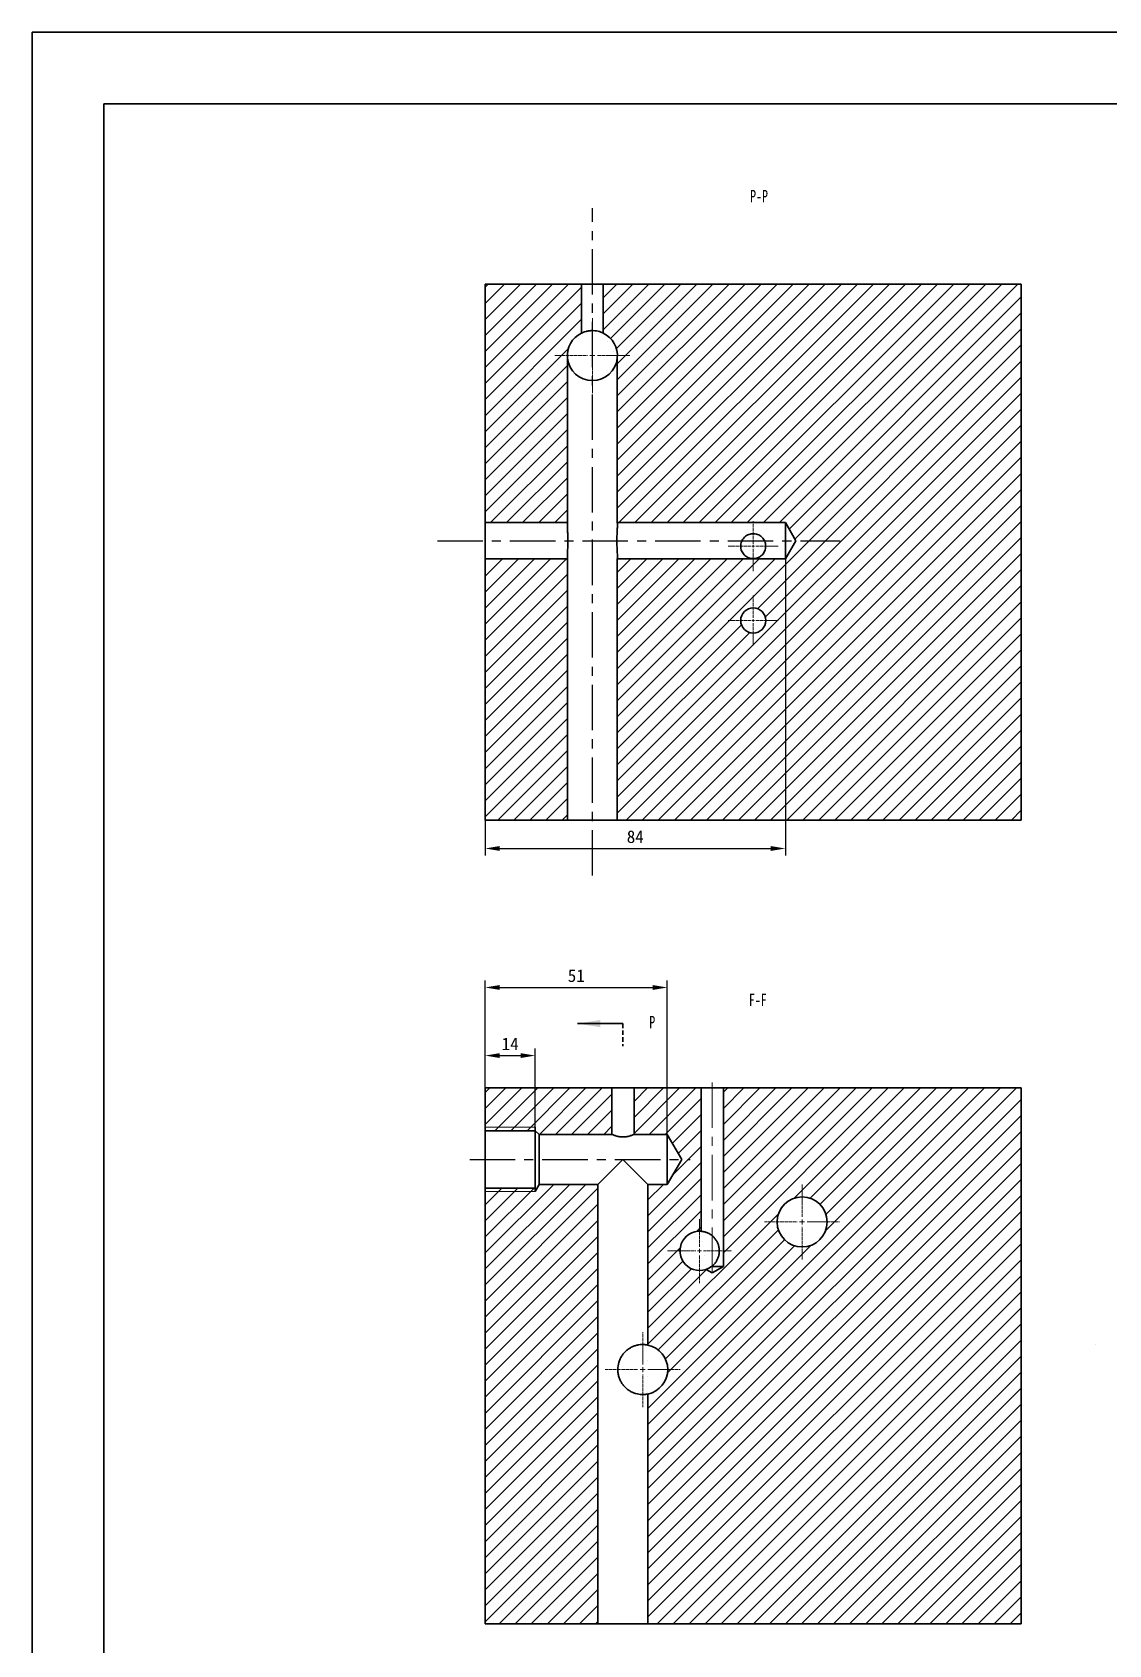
# Model space of a CAD drawing. Header units: millimetres. Extents: x 0 to 1189, y 0 to 841.
# Drawn here: x 0 to 301.2, y 389.7 to 841 of the extents above; entities that cross this region are included whole.
import ezdxf

# ---------------------------------------------------------------- set-up
doc = ezdxf.new("R2010")
doc.units = ezdxf.units.MM
doc.header["$PDSIZE"] = -1
for name, pattern in [('CENTER2', [1.125, 0.75, -0.125, 0.125, -0.125]), ('CENTERX2', [20.32, 12.7, -2.54, 2.54, -2.54]), ('HIDDEN', [1.905, 1.27, -0.635])]:
    doc.linetypes.add(name, pattern=pattern)
doc.layers.get('0').update_dxf_attribs({"lineweight": 35})
doc.layers.get('Defpoints').update_dxf_attribs({"lineweight": 35})
for name, color, linetype, lineweight in [('10', 7, 'Continuous', 35), ('5', 7, 'Continuous', 35), ('中心线层', 1, 'CENTERX2', 25), ('标注层', 4, 'Continuous', 18), ('细线层', 4, 'Continuous', 35)]:
    doc.layers.add(name, color=color, linetype=linetype, lineweight=lineweight)
doc.styles.add('SLDTEXTSTYLE5', font='TXT', dxfattribs={"width": 0.7})
doc.dimstyles.new('ISO-25', dxfattribs={"dimtxt": 2.5, "dimasz": 2.5, "dimexe": 1.25, "dimexo": 0.625, "dimtad": 1, "dimtxsty": 'Standard', "dimcen": 2.5, "dimadec": 0, "dimazin": 0, "dimtfac": 1, "dimtmove": 0, "dimatfit": 3, "dimfxl": 1, "dimarcsym": 0})
pattern_1 = [(45, (314.1934, 238.6644), (-2.245064, 2.245064), [])]

# ---------------------------------------------------------------- blocks, each defined once
blk = doc.blocks.new('*D96')
at = {"layer": 'Defpoints', "color": 0, "lineweight": 35, "transparency": 16777216}
for p in [(177.69, 573.68), (126.73, 534.6), (177.69, 532.57)]:
    blk.add_point(p, dxfattribs=at)
at = {"layer": '标注层', "color": 0, "lineweight": -2, "transparency": 16777216}
for p, q in [((126.73, 534.6), (126.73, 575.68)), ((130.81, 573.68), (173.61, 573.68)), ((177.69, 532.57), (177.69, 575.68))]:
    blk.add_line(p, q, dxfattribs=at)
at = {"layer": '标注层', "color": 0, "lineweight": 35, "transparency": 16777216}
for points in [[(130.81, 574.36), (130.81, 573), (126.73, 573.68)], [(173.61, 574.36), (173.61, 573), (177.69, 573.68)]]:
    blk.add_solid(points, dxfattribs=at)
at = {"layer": '标注层', "color": 0, "transparency": 16777216, "insert": (152.21, 576.95), "char_height": 3.5, "attachment_point": 5}
blk.add_mtext('51', dxfattribs=at)
blk = doc.blocks.new('*D118')
at = {"layer": 'Defpoints', "color": 0, "lineweight": 35, "transparency": 16777216}
for p in [(126.73, 693.61), (210.73, 693.61), (210.73, 612.58)]:
    blk.add_point(p, dxfattribs=at)
at = {"layer": '标注层', "color": 0, "lineweight": -2, "transparency": 16777216}
for p, q in [((126.73, 693.61), (126.73, 610.58)), ((210.73, 693.61), (210.73, 610.58)), ((130.81, 612.58), (206.65, 612.58))]:
    blk.add_line(p, q, dxfattribs=at)
at = {"layer": '标注层', "color": 0, "lineweight": 35, "transparency": 16777216}
for points in [[(130.81, 613.26), (130.81, 611.9), (126.73, 612.58)], [(206.65, 613.26), (206.65, 611.9), (210.73, 612.58)]]:
    blk.add_solid(points, dxfattribs=at)
at = {"layer": '标注层', "color": 0, "transparency": 16777216, "insert": (168.73, 615.85), "char_height": 3.5, "attachment_point": 5}
blk.add_mtext('84', dxfattribs=at)
blk = doc.blocks.new('*D147')
at = {"layer": 'Defpoints', "color": 0, "lineweight": 18, "transparency": 16777216}
for p in [(140.73, 554.62), (126.73, 525.57), (140.73, 525.57)]:
    blk.add_point(p, dxfattribs=at)
at = {"layer": '细线层', "color": 0, "lineweight": -2, "transparency": 16777216}
for p, q in [((126.73, 525.57), (126.73, 556.62)), ((140.73, 525.57), (140.73, 556.62)), ((130.81, 554.62), (136.65, 554.62))]:
    blk.add_line(p, q, dxfattribs=at)
at = {"layer": '细线层', "color": 0, "lineweight": 18, "transparency": 16777216}
for points in [[(130.81, 555.3), (130.81, 553.94), (126.73, 554.62)], [(136.65, 555.3), (136.65, 553.94), (140.73, 554.62)]]:
    blk.add_solid(points, dxfattribs=at)
at = {"layer": '细线层', "color": 0, "lineweight": 18, "transparency": 16777216, "insert": (133.73, 557.9), "char_height": 3.5, "attachment_point": 5}
blk.add_mtext('14', dxfattribs=at)
blk = doc.blocks.new('*U196')
at = {"layer": '中心线层', "color": 0, "linetype": 'CENTER2', "lineweight": 18, "transparency": 16777216}
for p, q in [((0, 0.7), (0, 7)), ((-7, 0), (-0.7, 0)), ((0.7, 0), (7, 0)), ((0, -7), (0, -0.7))]:
    blk.add_line(p, q, dxfattribs=at)
at = {"layer": '中心线层', "color": 0, "linetype": 'Continuous', "lineweight": 18, "transparency": 16777216}
for p, q in [((-0.35, 0), (0.35, 0)), ((0, -0.35), (0, 0.35))]:
    blk.add_line(p, q, dxfattribs=at)
blk = doc.blocks.new('*U199')
at = {"layer": '中心线层', "color": 0, "linetype": 'CENTER2', "lineweight": 18, "transparency": 16777216}
for p, q in [((0, 1.4), (0, 10.5)), ((-10.5, 0), (-1.4, 0)), ((0, -10.5), (0, -1.4)), ((1.4, 0), (10.5, 0))]:
    blk.add_line(p, q, dxfattribs=at)
at = {"layer": '中心线层', "color": 0, "linetype": 'Continuous', "lineweight": 18, "transparency": 16777216}
for p, q in [((0, -0.7), (0, 0.7)), ((-0.7, 0), (0.7, 0))]:
    blk.add_line(p, q, dxfattribs=at)
blk = doc.blocks.new('*U200')
at = {"layer": '中心线层', "color": 0, "linetype": 'CENTER2', "lineweight": 18, "transparency": 16777216}
for p, q in [((0, 1.1), (0, 9)), ((-9, 0), (-1.1, 0)), ((1.1, 0), (9, 0)), ((0, -9), (0, -1.1))]:
    blk.add_line(p, q, dxfattribs=at)
at = {"layer": '中心线层', "color": 0, "linetype": 'Continuous', "lineweight": 18, "transparency": 16777216}
for p, q in [((-0.55, 0), (0.55, 0)), ((0, -0.55), (0, 0.55))]:
    blk.add_line(p, q, dxfattribs=at)
blk = doc.blocks.new('*U201')
at = {"layer": '中心线层', "color": 0, "linetype": 'CENTER2', "lineweight": 18, "transparency": 16777216}
for p, q in [((0, 1.4), (0, 10.5)), ((-10.5, 0), (-1.4, 0)), ((1.4, 0), (10.5, 0)), ((0, -10.5), (0, -1.4))]:
    blk.add_line(p, q, dxfattribs=at)
at = {"layer": '中心线层', "color": 0, "linetype": 'Continuous', "lineweight": 18, "transparency": 16777216}
for p, q in [((-0.7, 0), (0.7, 0)), ((0, -0.7), (0, 0.7))]:
    blk.add_line(p, q, dxfattribs=at)
blk = doc.blocks.new('*U236')
at = {"layer": '中心线层', "color": 0, "linetype": 'CENTER2', "lineweight": 18, "transparency": 16777216}
for p, q in [((0, 0.7), (0, 7)), ((-7, 0), (-0.7, 0)), ((0.7, 0), (7, 0)), ((0, -7), (0, -0.7))]:
    blk.add_line(p, q, dxfattribs=at)
at = {"layer": '中心线层', "color": 0, "linetype": 'Continuous', "lineweight": 18, "transparency": 16777216}
for p, q in [((-0.35, 0), (0.35, 0)), ((0, -0.35), (0, 0.35))]:
    blk.add_line(p, q, dxfattribs=at)
blk = doc.blocks.new('*U237')
at = {"layer": '中心线层', "color": 0, "linetype": 'CENTER2', "lineweight": 18, "transparency": 16777216}
for p, q in [((0, 1.4), (0, 10.5)), ((-10.5, 0), (-1.4, 0)), ((1.4, 0), (10.5, 0)), ((0, -10.5), (0, -1.4))]:
    blk.add_line(p, q, dxfattribs=at)
at = {"layer": '中心线层', "color": 0, "linetype": 'Continuous', "lineweight": 18, "transparency": 16777216}
for p, q in [((-0.7, 0), (0.7, 0)), ((0, -0.7), (0, 0.7))]:
    blk.add_line(p, q, dxfattribs=at)

msp = doc.modelspace()

# ---------------------------------------------------------------- hatches: boundary and pattern name
at = {"lineweight": 18}
h = msp.add_hatch(dxfattribs=at)
h.set_pattern_fill('ANSI31', color=256)
h.paths.add_polyline_path([(162.182, 545.575), (126.728, 545.575), (126.728, 534.6), (126.753, 534.575), (140.728, 534.575), (140.728, 533.575), (141.882, 532.575), (162.182, 532.575)])
h.paths.add_polyline_path([(140.728, 534.575), (126.753, 534.575), (126.753, 533.575), (140.728, 533.575)], flags=17)
h.paths.add_polyline_path([(140.728, 517.568), (126.753, 517.568), (126.753, 516.575), (140.728, 516.575)], flags=17)
h.paths.add_polyline_path([(158.282, 518.575), (141.882, 518.575), (140.728, 516.575), (126.753, 516.575), (126.728, 516.55), (126.728, 395.575), (158.282, 395.575)])
at = {"layer": '10', "linetype": 'Continuous', "lineweight": 18}
h = msp.add_hatch(dxfattribs=at)
h.set_pattern_fill('ANSI31', color=256, style=0)
h.set_pattern_definition(pattern_1)
edge = h.paths.add_edge_path(flags=0)
edge.add_line((153.715, 770.5), (126.728, 770.5))
edge.add_line((126.728, 770.5), (126.728, 703.769))
edge.add_line((126.728, 703.769), (149.766, 703.769))
edge.add_line((149.766, 703.769), (149.766, 749.77))
edge.add_arc((156.728, 750.5), 7, 115.4931, 185.9862, ccw=False)
edge.add_line((153.715, 756.818), (153.715, 770.5))
h = msp.add_hatch(dxfattribs=at)
h.set_pattern_fill('ANSI31', color=256, style=0)
h.set_pattern_definition(pattern_1)
edge = h.paths.add_edge_path(flags=16)
edge.add_arc((201.728, 676.381), 3.5, 0, 360)
edge = h.paths.add_edge_path()
edge.add_line((163.69, 620.5), (167.728, 620.5))
edge.add_line((167.728, 620.5), (276.728, 620.5))
edge.add_line((276.728, 620.5), (276.728, 770.5))
edge.add_line((276.728, 770.5), (159.741, 770.5))
edge.add_line((159.741, 770.5), (159.741, 756.818))
edge.add_arc((156.728, 750.5), 7, -5.9862, 64.5069, ccw=False)
edge.add_line((163.69, 749.77), (163.69, 703.769))
edge.add_line((163.69, 703.769), (210.728, 703.769))
edge.add_line((210.728, 703.769), (213.661, 698.689))
edge.add_line((213.661, 698.689), (210.728, 693.609))
edge.add_line((210.728, 693.609), (163.69, 693.609))
edge.add_line((163.69, 693.609), (163.69, 635.254))
edge.add_line((163.69, 635.254), (163.69, 633.5))
edge.add_line((163.69, 633.5), (163.69, 620.5))
h = msp.add_hatch(dxfattribs=at)
h.set_pattern_fill('ANSI31', color=256, style=0)
h.set_pattern_definition(pattern_1)
h.paths.add_polyline_path([(149.766, 631.86), (149.766, 635.254), (149.766, 693.609), (126.728, 693.609), (126.728, 620.5), (149.766, 620.5)])
h = msp.add_hatch(dxfattribs=at)
h.set_pattern_fill('ANSI31', color=256, style=0)
h.set_pattern_definition([(45, (48.9275, 13.7392), (-2.245064, 2.245064), [])])
edge = h.paths.add_edge_path(flags=16)
edge.add_arc((215.408, 508.064), 7, 0, 360)
edge = h.paths.add_edge_path()
edge.add_line((172.282, 395.575), (176.282, 395.575))
edge.add_line((176.282, 395.575), (276.728, 395.575))
edge.add_line((276.728, 395.575), (276.728, 545.575))
edge.add_line((276.728, 545.575), (193.382, 545.575))
edge.add_line((193.382, 545.575), (193.382, 495.575))
edge.add_line((193.382, 495.575), (190.282, 495.575))
edge.add_line((190.282, 495.575), (190.282, 493.785))
edge.add_line((190.282, 493.785), (188.561, 494.779))
edge.add_arc((186.728, 499.964), 5.5, 85.26463, 289.46763, ccw=False)
edge.add_line((187.182, 505.445), (187.182, 545.575))
edge.add_line((187.182, 545.575), (168.382, 545.575))
edge.add_line((168.382, 545.575), (168.382, 532.575))
edge.add_line((168.382, 532.575), (177.686, 532.575))
edge.add_line((177.686, 532.575), (181.728, 525.575))
edge.add_line((181.728, 525.575), (177.686, 518.575))
edge.add_line((177.686, 518.575), (172.282, 518.575))
edge.add_line((172.282, 518.575), (172.282, 473.612))
edge.add_arc((170.828, 466.764), 7, -78.01118, 78.01118, ccw=False)
edge.add_line((172.282, 459.917), (172.282, 410.307))
edge.add_line((172.282, 410.307), (172.282, 408.575))
edge.add_line((172.282, 408.575), (172.282, 395.575))

# ---------------------------------------------------------------- linework, layer by layer
at = {"color": 7, "linetype": 'Continuous', "lineweight": 35}
for p, q in [((126.728, 770.5), (126.728, 703.769)), ((153.715, 770.5), (126.728, 770.5)), ((153.715, 756.818), (153.715, 770.5)), ((159.741, 770.5), (153.715, 770.5)), ((159.741, 770.5), (159.741, 756.818)), ((276.728, 770.5), (159.741, 770.5)), ((276.728, 620.5), (276.728, 770.5)), ((149.766, 703.769), (149.766, 749.77)), ((163.69, 749.77), (163.69, 703.769)), ((126.728, 703.769), (126.728, 693.609)), ((126.728, 703.769), (149.766, 703.769)), ((163.69, 703.769), (210.728, 703.769)), ((210.728, 693.609), (210.728, 703.769)), ((149.766, 693.609), (126.728, 693.609)), ((126.728, 693.609), (126.728, 620.5)), ((149.766, 620.5), (149.766, 693.609)), ((163.69, 693.609), (163.69, 620.5)), ((210.728, 693.609), (163.69, 693.609)), ((146.728, 620.5), (126.728, 620.5)), ((276.728, 620.5), (146.728, 620.5)), ((165.282, 563.575), (152.582, 563.575)), ((162.182, 545.575), (126.728, 545.575)), ((126.728, 545.575), (126.728, 534.6)), ((162.182, 532.575), (162.182, 545.575)), ((168.382, 545.575), (162.182, 545.575)), ((168.382, 545.575), (168.382, 532.575)), ((187.182, 545.575), (168.382, 545.575)), ((187.182, 505.445), (187.182, 545.575)), ((193.382, 545.575), (187.182, 545.575)), ((193.382, 545.575), (193.382, 495.575)), ((276.728, 545.575), (193.382, 545.575)), ((276.728, 395.575), (276.728, 545.575)), ((126.728, 534.6), (126.753, 534.575)), ((126.728, 534.6), (126.728, 516.55)), ((126.753, 534.575), (126.753, 516.575)), ((140.728, 534.575), (140.728, 516.575)), ((141.882, 532.575), (162.182, 532.575)), ((168.382, 532.575), (177.686, 532.575)), ((177.686, 532.575), (177.686, 518.575)), ((177.686, 532.575), (181.728, 525.575)), ((158.282, 518.575), (165.282, 525.575)), ((165.282, 525.575), (172.282, 518.575)), ((181.728, 525.575), (177.686, 518.575)), ((126.753, 516.575), (126.728, 516.55)), ((126.728, 516.55), (126.728, 395.575)), ((158.282, 518.575), (141.882, 518.575)), ((158.282, 395.575), (158.282, 518.575)), ((172.282, 518.575), (172.282, 473.612)), ((177.686, 518.575), (172.282, 518.575)), ((181.247, 500.426), (181.247, 499.502)), ((190.042, 495.575), (193.382, 495.575)), ((172.282, 459.917), (172.282, 395.575)), ((158.282, 395.575), (126.728, 395.575)), ((158.282, 395.575), (172.282, 395.575)), ((276.728, 395.575), (172.282, 395.575))]:
    msp.add_line(p, q, dxfattribs=at)
at = {"lineweight": 35}
for p, q in [((210.728, 703.769), (213.661, 698.689)), ((210.728, 693.609), (213.661, 698.689)), ((140.728, 533.575), (126.753, 533.575)), ((138.728, 533.575), (138.728, 533.575)), ((141.882, 532.575), (140.728, 533.575)), ((141.882, 518.575), (141.882, 532.575)), ((140.728, 517.568), (126.753, 517.568)), ((138.728, 517.575), (138.728, 517.575)), ((140.728, 516.575), (141.882, 518.575)), ((190.282, 493.785), (188.561, 494.779)), ((193.382, 495.575), (190.282, 493.785))]:
    msp.add_line(p, q, dxfattribs=at)
at = {"color": 7, "linetype": 'HIDDEN', "lineweight": 35}
msp.add_line((165.282, 563.575), (165.282, 557.225), dxfattribs=at)
at = {"color": 7, "linetype": 'Continuous', "lineweight": 15}
for p, q in [((126.753, 534.575), (140.728, 534.575)), ((140.728, 516.575), (126.753, 516.575))]:
    msp.add_line(p, q, dxfattribs=at)
at = {"color": 7, "linetype": 'Continuous', "lineweight": 35}
for centre, radius in [((201.728, 676.381), 3.5), ((215.408, 508.064), 7)]:
    msp.add_circle(centre, radius, dxfattribs=at)
for centre, radius, start, end in [((156.728, 750.5), 7, 115.4931, 185.9862), ((156.728, 750.5), 7, 354.0138, 64.5069), ((156.728, 750.5), 7, 185.9862, 354.0138), ((186.728, 499.964), 5.5, 85.26463, 307.0532), ((170.828, 466.764), 7, 281.98882, 78.01118)]:
    msp.add_arc(centre, radius, start, end, dxfattribs=at)
for points, knots in [([(153.716, 756.818), (153.733, 756.827), (153.788, 756.854), (154.203, 757.04), (154.919, 757.282), (155.884, 757.476), (156.929, 757.522), (157.904, 757.421), (158.758, 757.215), (159.42, 756.971), (159.802, 756.789), (159.791, 756.794), (159.788, 756.796)], [0, 0, 0, 0, 0.0457436, 0.1515293, 0.2640886, 0.3821884, 0.493389, 0.597013, 0.7022831, 0.8157989, 0.9338601, 1, 1, 1, 1]), ([(149.766, 693.609), (149.748, 693.772), (149.737, 693.946), (149.727, 694.307), (149.727, 694.494), (149.734, 694.883), (149.742, 695.084), (149.761, 695.499), (149.772, 695.715), (149.808, 696.368), (149.834, 696.818), (149.861, 697.515), (149.868, 697.752), (149.878, 698.225), (149.881, 698.461), (149.88, 699.168), (149.87, 699.64), (149.833, 700.575), (149.807, 701.025), (149.76, 701.891), (149.738, 702.312), (149.723, 703.087), (149.73, 703.444), (149.766, 703.769)], [0, 0, 0, 0, 0.0625, 0.0625, 0.125, 0.125, 0.1875, 0.1875, 0.25, 0.25, 0.375, 0.375, 0.4375, 0.4375, 0.5, 0.5, 0.625, 0.625, 0.75, 0.75, 0.875, 0.875, 1, 1, 1, 1]), ([(163.69, 703.769), (163.708, 703.605), (163.719, 703.431), (163.729, 703.068), (163.729, 702.878), (163.717, 702.293), (163.695, 701.881), (163.647, 701.013), (163.622, 700.554), (163.586, 699.63), (163.575, 699.161), (163.575, 698.207), (163.586, 697.735), (163.613, 697.043), (163.624, 696.814), (163.647, 696.362), (163.66, 696.137), (163.696, 695.485), (163.717, 695.073), (163.729, 694.491), (163.729, 694.302), (163.718, 693.941), (163.707, 693.771), (163.69, 693.609)], [0, 0, 0, 0, 0.0625, 0.0625, 0.125, 0.125, 0.25, 0.25, 0.375, 0.375, 0.5, 0.5, 0.625, 0.625, 0.6875, 0.6875, 0.75, 0.75, 0.875, 0.875, 0.9375, 0.9375, 1, 1, 1, 1]), ([(198.228, 697.181), (198.228, 696.947), (198.251, 696.72), (198.338, 696.28), (198.404, 696.064), (198.57, 695.657), (198.67, 695.465), (198.903, 695.104), (199.036, 694.934), (199.328, 694.625), (199.487, 694.484), (199.834, 694.23), (200.023, 694.117), (200.422, 693.927), (200.635, 693.848), (201.085, 693.733), (201.316, 693.697), (201.794, 693.674), (202.031, 693.687), (202.379, 693.74), (202.495, 693.764), (202.719, 693.823), (202.827, 693.857), (203.144, 693.973), (203.346, 694.07), (203.719, 694.295), (203.891, 694.422), (204.209, 694.704), (204.356, 694.861), (204.619, 695.197), (204.735, 695.377), (204.934, 695.76), (205.018, 695.966), (205.145, 696.393), (205.189, 696.614), (205.233, 697.07), (205.233, 697.305), (205.186, 697.768), (205.139, 697.999), (204.997, 698.455), (204.903, 698.672), (204.673, 699.086), (204.535, 699.284), (204.074, 699.821), (203.692, 700.116), (203.058, 700.427), (202.833, 700.511), (202.375, 700.629), (202.142, 700.665), (201.668, 700.689), (201.427, 700.676), (200.961, 700.604), (200.731, 700.545), (200.285, 700.379), (200.074, 700.275), (199.675, 700.026), (199.485, 699.879), (199.144, 699.554), (198.991, 699.375), (198.719, 698.985), (198.603, 698.775), (198.417, 698.342), (198.346, 698.114), (198.251, 697.649), (198.228, 697.415), (198.228, 697.181)], [0, 0, 0, 0, 0.03125, 0.03125, 0.0625, 0.0625, 0.09375, 0.09375, 0.125, 0.125, 0.15625, 0.15625, 0.1875, 0.1875, 0.21875, 0.21875, 0.25, 0.25, 0.28125, 0.28125, 0.296875, 0.296875, 0.3125, 0.3125, 0.34375, 0.34375, 0.375, 0.375, 0.40625, 0.40625, 0.4375, 0.4375, 0.46875, 0.46875, 0.5, 0.5, 0.53125, 0.53125, 0.5625, 0.5625, 0.59375, 0.59375, 0.625, 0.625, 0.6875, 0.6875, 0.71875, 0.71875, 0.75, 0.75, 0.78125, 0.78125, 0.8125, 0.8125, 0.84375, 0.84375, 0.875, 0.875, 0.90625, 0.90625, 0.9375, 0.9375, 0.96875, 0.96875, 1, 1, 1, 1]), ([(162.182, 532.575), (162.182, 532.575), (162.203, 532.565), (162.283, 532.53), (162.344, 532.504), (162.502, 532.439), (162.597, 532.4), (162.822, 532.315), (162.951, 532.268), (163.234, 532.175), (163.388, 532.128), (163.723, 532.04), (163.902, 531.998), (164.273, 531.929), (164.467, 531.9), (164.873, 531.861), (165.076, 531.851), (165.485, 531.851), (165.693, 531.861), (166.095, 531.9), (166.289, 531.929), (166.852, 532.034), (167.19, 532.129), (167.616, 532.27), (167.743, 532.316), (167.967, 532.4), (168.064, 532.44), (168.22, 532.504), (168.28, 532.53), (168.361, 532.566), (168.382, 532.575), (168.382, 532.575)], [0, 0, 0, 0, 0.0625, 0.0625, 0.125, 0.125, 0.1875, 0.1875, 0.25, 0.25, 0.3125, 0.3125, 0.375, 0.375, 0.4375, 0.4375, 0.5, 0.5, 0.5625, 0.5625, 0.625, 0.625, 0.75, 0.75, 0.8125, 0.8125, 0.875, 0.875, 0.9375, 0.9375, 1, 1, 1, 1]), ([(187.182, 505.445), (187.182, 505.445), (187.23, 505.442), (187.373, 505.426), (187.433, 505.419), (187.572, 505.399), (187.652, 505.387), (187.832, 505.353), (187.933, 505.332), (188.149, 505.279), (188.263, 505.247), (188.505, 505.171), (188.634, 505.125), (188.894, 505.022), (189.027, 504.963), (189.294, 504.831), (189.43, 504.757), (189.696, 504.597), (189.826, 504.511), (190.081, 504.326), (190.207, 504.227), (190.446, 504.02), (190.561, 503.912), (190.888, 503.575), (191.086, 503.333), (191.439, 502.82), (191.59, 502.553), (191.847, 501.998), (191.953, 501.708), (192.117, 501.106), (192.173, 500.8), (192.233, 500.176), (192.236, 499.855), (192.187, 499.229), (192.137, 498.922), (191.985, 498.318), (191.883, 498.024), (191.636, 497.464), (191.49, 497.195), (191.148, 496.677), (190.954, 496.431), (190.529, 495.977), (190.296, 495.767), (190.042, 495.575)], [0, 0, 0, 0, 0.0625, 0.0625, 0.09375, 0.09375, 0.125, 0.125, 0.15625, 0.15625, 0.1875, 0.1875, 0.21875, 0.21875, 0.25, 0.25, 0.28125, 0.28125, 0.3125, 0.3125, 0.34375, 0.34375, 0.375, 0.375, 0.4375, 0.4375, 0.5, 0.5, 0.5625, 0.5625, 0.625, 0.625, 0.6875, 0.6875, 0.75, 0.75, 0.8125, 0.8125, 0.875, 0.875, 0.9375, 0.9375, 1, 1, 1, 1]), ([(172.282, 473.612), (172.282, 473.612), (172.182, 473.635), (171.884, 473.685), (171.76, 473.703), (171.469, 473.736), (171.302, 473.751), (170.922, 473.766), (170.708, 473.767), (170.251, 473.744), (170.006, 473.721), (169.615, 473.66), (169.481, 473.635), (169.204, 473.575), (169.062, 473.539), (168.634, 473.418), (168.344, 473.316), (167.907, 473.128), (167.761, 473.059), (167.469, 472.908), (167.322, 472.826), (166.894, 472.564), (166.619, 472.368), (166.094, 471.932), (165.843, 471.691), (165.383, 471.177), (165.171, 470.901), (164.795, 470.331), (164.629, 470.034), (164.341, 469.418), (164.219, 469.096), (163.924, 468.111), (163.826, 467.438), (163.829, 466.406), (163.855, 466.063), (163.955, 465.391), (164.03, 465.059), (164.229, 464.405), (164.353, 464.082), (164.644, 463.466), (164.811, 463.17), (165.189, 462.603), (165.402, 462.329), (165.86, 461.821), (166.104, 461.587), (166.623, 461.158), (166.898, 460.962), (167.471, 460.612), (167.761, 460.464), (168.341, 460.213), (168.633, 460.11), (169.206, 459.948), (169.481, 459.89), (170.004, 459.808), (170.254, 459.784), (170.713, 459.761), (170.923, 459.762), (171.302, 459.778), (171.472, 459.792), (171.763, 459.825), (171.885, 459.844), (172.082, 459.877), (172.157, 459.892), (172.257, 459.912), (172.282, 459.917), (172.282, 459.917)], [0, 0, 0, 0, 0.0625, 0.0625, 0.09375, 0.09375, 0.125, 0.125, 0.15625, 0.15625, 0.1875, 0.1875, 0.203125, 0.203125, 0.21875, 0.21875, 0.25, 0.25, 0.265625, 0.265625, 0.28125, 0.28125, 0.3125, 0.3125, 0.34375, 0.34375, 0.375, 0.375, 0.40625, 0.40625, 0.4375, 0.4375, 0.5, 0.5, 0.53125, 0.53125, 0.5625, 0.5625, 0.59375, 0.59375, 0.625, 0.625, 0.65625, 0.65625, 0.6875, 0.6875, 0.71875, 0.71875, 0.75, 0.75, 0.78125, 0.78125, 0.8125, 0.8125, 0.84375, 0.84375, 0.875, 0.875, 0.90625, 0.90625, 0.9375, 0.9375, 0.96875, 0.96875, 1, 1, 1, 1])]:
    msp.add_open_spline(points, degree=3, knots=knots, dxfattribs=at)
msp.add_solid([(152.582, 563.575), (158.932, 562.559), (158.932, 564.591)], dxfattribs=at)
at = {"layer": '5', "color": 7, "lineweight": 35}
for p, q in [((1189, 841), (0, 841)), ((0, 841), (0, 0)), ((1169, 821), (20, 821)), ((20, 821), (20, 20))]:
    msp.add_line(p, q, dxfattribs=at)
at = {"layer": '中心线层'}
for p, q in [((156.728, 605.03), (156.728, 791.807)), ((113.35, 698.689), (226.059, 698.689)), ((122.4, 525.575), (184.087, 525.575)), ((297.437, 473.764), (297.437, 473.764))]:
    msp.add_line(p, q, dxfattribs=at)
at = {"layer": '中心线层', "lineweight": 18}
msp.add_line((190.282, 493.785), (190.282, 547.537), dxfattribs=at)

# ---------------------------------------------------------------- block references
at = {"layer": '中心线层', "linetype": 'CENTER2', "lineweight": 18}
for name, p in [('*U237', (156.728, 750.5)), ('*U236', (201.728, 697.181)), ('*U196', (201.728, 676.381)), ('*U201', (215.408, 508.064)), ('*U200', (186.728, 499.964)), ('*U199', (170.828, 466.764))]:
    msp.add_blockref(name, p, dxfattribs=at)

# ---------------------------------------------------------------- texts
at = {"color": 7, "linetype": 'Continuous', "lineweight": 35, "insert": (172.637, 565.738), "char_height": 3.5, "attachment_point": 1, "style": 'SLDTEXTSTYLE5'}
msp.add_mtext('P', dxfattribs=at)
at = {"layer": '10', "lineweight": 35, "char_height": 3.5, "attachment_point": 2, "style": 'SLDTEXTSTYLE5'}
for s, insert in [('P-P', (203.357, 796.887)), ('F-F', (203.027, 571.962))]:
    msp.add_mtext(s, dxfattribs=dict(at, insert=insert))

# ---------------------------------------------------------------- dimensions: what is measured, and where the dimension line sits
at = {"layer": '标注层'}
for base, p1, p2, text, picture, middle in [((210.728, 612.575), (126.728, 693.609), (210.728, 693.609), '84', '*D118', (168.728, 615.849)), ((177.686, 573.679), (126.728, 534.6), (177.686, 532.575), '51', '*D96', (152.207, 576.953))]:
    dim = msp.add_linear_dim(base=base, p1=p1, p2=p2, text=text, dimstyle='ISO-25', override={"dimtxt": 3.5, "dimasz": 4.08, "dimexe": 2, "dimexo": 0, "dimgap": 1.524, "dimtoh": 1, "dimzin": 0, "dimadec": 2, "dimtzin": 0}, dxfattribs=at)
    dim.commit()
    dim.dimension.update_dxf_attribs({"geometry": picture, "text_midpoint": middle})
at = {"layer": '细线层', "lineweight": 18}
dim = msp.add_linear_dim(base=(140.728, 554.623), p1=(126.728, 525.575), p2=(140.728, 525.575), text='14', dimstyle='ISO-25', override={"dimtxt": 3.5, "dimasz": 4.08, "dimexe": 2, "dimexo": 0, "dimgap": 1.524, "dimtoh": 1, "dimzin": 0, "dimadec": 2, "dimtzin": 0}, dxfattribs=at)
dim.commit()
dim.dimension.update_dxf_attribs({"geometry": '*D147', "text_midpoint": (133.728, 557.897)})

doc.saveas('drawing.dxf')
